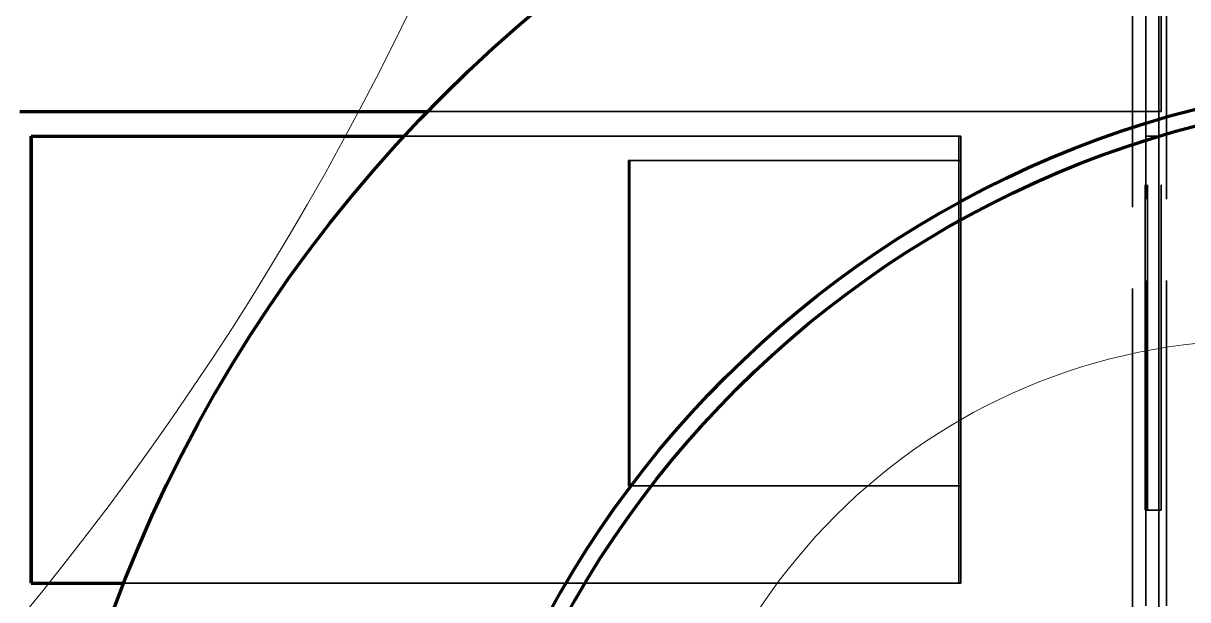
# Model space of a CAD drawing. Header units: millimetres. Extents: x 0 to 2382, y 0 to 420.
# Drawn here: x 289.57 to 303.88, y 235.88 to 242.97 of the extents above; entities that cross this region are included whole.
import ezdxf

# ---------------------------------------------------------------- set-up
doc = ezdxf.new("R2010")
doc.units = ezdxf.units.MM
doc.linetypes.add('IRAM-E-TRAZOS', pattern=[5, 4, -1])
for name, color, linetype, lineweight in [('01-VISIBLE', 7, 'CONTINUOUS', 70), ('02-OCULTA', 4, 'IRAM-E-TRAZOS', 35), ('08-FINA', 5, 'CONTINUOUS', 18)]:
    doc.layers.add(name, color=color, linetype=linetype, lineweight=lineweight)

msp = doc.modelspace()

# ---------------------------------------------------------------- linework, layer by layer
at = {"layer": '01-VISIBLE'}
for p, q in [((289.669, 241.584), (289.673, 241.584)), ((289.669, 236.084), (289.669, 241.584)), ((289.673, 236.084), (289.673, 241.584)), ((289.669, 236.084), (289.673, 236.084))]:
    msp.add_line(p, q, dxfattribs=at)
for points in [[(289.53, 241.884), (289.58, 241.884), (289.63, 241.884), (289.68, 241.884), (289.73, 241.884), (289.78, 241.884), (289.83, 241.884), (289.88, 241.884), (289.93, 241.884), (289.981, 241.884), (290.031, 241.884), (290.081, 241.884), (290.131, 241.884), (290.181, 241.884), (290.231, 241.884), (290.281, 241.884), (290.331, 241.884), (290.381, 241.884), (290.431, 241.884), (290.481, 241.884), (290.531, 241.884), (290.582, 241.884), (290.632, 241.884), (290.682, 241.884), (290.732, 241.884), (290.782, 241.884), (290.832, 241.884), (290.882, 241.884), (290.932, 241.884), (290.982, 241.884), (291.032, 241.884), (291.082, 241.884), (291.132, 241.884), (291.183, 241.884), (291.233, 241.884), (291.283, 241.884), (291.333, 241.884), (291.383, 241.884), (291.433, 241.884), (291.483, 241.884), (291.533, 241.884), (291.583, 241.884), (291.633, 241.884), (291.683, 241.884), (291.734, 241.884), (291.784, 241.884), (291.834, 241.884), (291.884, 241.884), (291.934, 241.884), (291.984, 241.884), (292.034, 241.884), (292.084, 241.884), (292.134, 241.884), (292.184, 241.884), (292.234, 241.884), (292.284, 241.884), (292.335, 241.884), (292.385, 241.884), (292.435, 241.884), (292.485, 241.884), (292.535, 241.884), (292.585, 241.884), (292.635, 241.884), (292.685, 241.884), (292.735, 241.884), (292.785, 241.884), (292.835, 241.884), (292.885, 241.884), (292.936, 241.884), (292.986, 241.884), (293.036, 241.884), (293.086, 241.884), (293.136, 241.884), (293.186, 241.884), (293.236, 241.884), (293.286, 241.884), (293.336, 241.884), (293.386, 241.884), (293.436, 241.884), (293.486, 241.884), (293.537, 241.884), (293.587, 241.884), (293.637, 241.884), (293.687, 241.884), (293.737, 241.884), (293.787, 241.884), (293.837, 241.884), (293.887, 241.884), (293.937, 241.884), (293.987, 241.884), (294.037, 241.884), (294.087, 241.884), (294.138, 241.884), (294.188, 241.884), (294.238, 241.884), (294.288, 241.884), (294.338, 241.884), (294.388, 241.884), (294.438, 241.884), (294.488, 241.884), (294.538, 241.884)], [(289.673, 241.584), (289.723, 241.584), (289.774, 241.584), (289.824, 241.584), (289.874, 241.584), (289.925, 241.584), (289.975, 241.584), (290.026, 241.584), (290.076, 241.584), (290.126, 241.584), (290.177, 241.584), (290.227, 241.584), (290.277, 241.584), (290.328, 241.584), (290.378, 241.584), (290.428, 241.584), (290.479, 241.584), (290.529, 241.584), (290.579, 241.584), (290.63, 241.584), (290.68, 241.584), (290.73, 241.584), (290.781, 241.584), (290.831, 241.584), (290.881, 241.584), (290.932, 241.584), (290.982, 241.584), (291.032, 241.584), (291.083, 241.584), (291.133, 241.584), (291.183, 241.584), (291.234, 241.584), (291.284, 241.584), (291.334, 241.584), (291.385, 241.584), (291.435, 241.584), (291.486, 241.584), (291.536, 241.584), (291.586, 241.584), (291.637, 241.584), (291.687, 241.584), (291.737, 241.584), (291.788, 241.584), (291.838, 241.584), (291.888, 241.584), (291.939, 241.584), (291.989, 241.584), (292.039, 241.584), (292.09, 241.584), (292.14, 241.584), (292.19, 241.584), (292.241, 241.584), (292.291, 241.584), (292.341, 241.584), (292.392, 241.584), (292.442, 241.584), (292.492, 241.584), (292.543, 241.584), (292.593, 241.584), (292.643, 241.584), (292.694, 241.584), (292.744, 241.584), (292.794, 241.584), (292.845, 241.584), (292.895, 241.584), (292.945, 241.584), (292.996, 241.584), (293.046, 241.584), (293.097, 241.584), (293.147, 241.584), (293.197, 241.584), (293.248, 241.584), (293.298, 241.584), (293.348, 241.584), (293.399, 241.584), (293.449, 241.584), (293.499, 241.584), (293.55, 241.584), (293.6, 241.584), (293.65, 241.584), (293.701, 241.584), (293.751, 241.584), (293.801, 241.584), (293.852, 241.584), (293.902, 241.584), (293.952, 241.584), (294.003, 241.584), (294.053, 241.584), (294.103, 241.584), (294.154, 241.584), (294.204, 241.584), (294.254, 241.584)], [(289.673, 236.084), (289.725, 236.084), (289.777, 236.084), (289.828, 236.084), (289.88, 236.084), (289.932, 236.084), (289.984, 236.084), (290.035, 236.084), (290.087, 236.084), (290.139, 236.084), (290.191, 236.084), (290.242, 236.084), (290.294, 236.084), (290.346, 236.084), (290.398, 236.084), (290.449, 236.084), (290.501, 236.084), (290.553, 236.084), (290.605, 236.084), (290.656, 236.084), (290.708, 236.084), (290.76, 236.084), (290.811, 236.084)]]:
    msp.add_lwpolyline(points, dxfattribs=at)
for radius in [17.5, 12.6, 12.4]:
    msp.add_circle((307.109, 229.709), radius, dxfattribs=at)
at = {"layer": '02-OCULTA'}
for p, q in [((303.202, 225.709), (303.202, 289.709)), ((303.362, 225.809), (303.362, 289.609)), ((303.362, 225.809), (303.362, 289.609)), ((303.522, 225.709), (303.522, 289.609)), ((303.618, 225.809), (303.618, 289.609)), ((303.522, 241.884), (303.522, 263.535)), ((303.552, 241.884), (303.552, 263.535)), ((303.618, 225.809), (303.618, 246.858)), ((301.068, 241.584), (301.093, 241.584)), ((301.068, 236.084), (301.068, 241.584)), ((301.093, 236.084), (301.093, 241.584)), ((303.357, 241.584), (303.386, 241.584)), ((303.357, 241.584), (303.386, 241.584)), ((303.357, 236.984), (303.357, 241.584)), ((303.357, 236.984), (303.357, 241.584)), ((303.386, 236.984), (303.386, 241.584)), ((303.386, 236.984), (303.386, 241.584)), ((303.522, 236.984), (303.522, 241.584)), ((303.552, 236.984), (303.552, 241.584)), ((297.008, 241.284), (297.025, 241.284)), ((297.008, 237.284), (297.008, 241.284)), ((297.025, 237.284), (297.025, 241.284)), ((301.068, 241.284), (301.093, 241.284)), ((301.068, 237.284), (301.068, 241.284)), ((301.093, 237.284), (301.093, 241.284)), ((297.008, 237.284), (297.025, 237.284)), ((301.068, 237.284), (301.093, 237.284)), ((303.357, 236.984), (303.386, 236.984)), ((303.357, 236.984), (303.386, 236.984)), ((301.068, 236.084), (301.093, 236.084))]:
    msp.add_line(p, q, dxfattribs=at)
for points in [[(289.541, 241.884), (289.594, 241.884), (289.646, 241.884), (289.698, 241.884), (289.751, 241.884), (289.803, 241.884), (289.856, 241.884), (289.908, 241.884), (289.96, 241.884), (290.013, 241.884), (290.065, 241.884), (290.117, 241.884), (290.17, 241.884), (290.222, 241.884), (290.274, 241.884), (290.327, 241.884), (290.379, 241.884), (290.431, 241.884), (290.484, 241.884), (290.536, 241.884), (290.589, 241.884), (290.641, 241.884), (290.693, 241.884), (290.746, 241.884), (290.798, 241.884), (290.85, 241.884), (290.903, 241.884), (290.955, 241.884), (291.007, 241.884), (291.06, 241.884), (291.112, 241.884), (291.165, 241.884), (291.217, 241.884), (291.269, 241.884), (291.322, 241.884), (291.374, 241.884), (291.426, 241.884), (291.479, 241.884), (291.531, 241.884), (291.583, 241.884), (291.636, 241.884), (291.688, 241.884), (291.74, 241.884), (291.793, 241.884), (291.845, 241.884), (291.898, 241.884), (291.95, 241.884), (292.002, 241.884), (292.055, 241.884), (292.107, 241.884), (292.159, 241.884), (292.212, 241.884), (292.264, 241.884), (292.316, 241.884), (292.369, 241.884), (292.421, 241.884), (292.474, 241.884), (292.526, 241.884), (292.578, 241.884), (292.631, 241.884), (292.683, 241.884), (292.735, 241.884), (292.788, 241.884), (292.84, 241.884), (292.892, 241.884), (292.945, 241.884), (292.997, 241.884), (293.05, 241.884), (293.102, 241.884), (293.154, 241.884), (293.207, 241.884), (293.259, 241.884), (293.311, 241.884), (293.364, 241.884), (293.416, 241.884), (293.468, 241.884), (293.521, 241.884), (293.573, 241.884), (293.625, 241.884), (293.678, 241.884), (293.73, 241.884), (293.783, 241.884), (293.835, 241.884), (293.887, 241.884), (293.94, 241.884), (293.992, 241.884), (294.044, 241.884), (294.097, 241.884), (294.149, 241.884), (294.201, 241.884), (294.254, 241.884), (294.306, 241.884), (294.359, 241.884), (294.411, 241.884), (294.463, 241.884), (294.516, 241.884), (294.568, 241.884), (294.62, 241.884), (294.673, 241.884), (294.725, 241.884), (294.777, 241.884), (294.83, 241.884), (294.882, 241.884), (294.934, 241.884), (294.987, 241.884), (295.039, 241.884), (295.092, 241.884), (295.144, 241.884), (295.196, 241.884), (295.249, 241.884), (295.301, 241.884), (295.353, 241.884), (295.406, 241.884), (295.458, 241.884), (295.51, 241.884), (295.563, 241.884), (295.615, 241.884), (295.668, 241.884), (295.72, 241.884), (295.772, 241.884), (295.825, 241.884), (295.877, 241.884), (295.929, 241.884), (295.982, 241.884), (296.034, 241.884), (296.086, 241.884), (296.139, 241.884), (296.191, 241.884), (296.244, 241.884), (296.296, 241.884), (296.348, 241.884), (296.401, 241.884), (296.453, 241.884), (296.505, 241.884), (296.558, 241.884), (296.61, 241.884), (296.662, 241.884), (296.715, 241.884), (296.767, 241.884), (296.819, 241.884), (296.872, 241.884), (296.924, 241.884), (296.977, 241.884), (297.029, 241.884), (297.081, 241.884), (297.134, 241.884), (297.186, 241.884), (297.238, 241.884), (297.291, 241.884), (297.343, 241.884), (297.395, 241.884), (297.448, 241.884), (297.5, 241.884), (297.553, 241.884), (297.605, 241.884), (297.657, 241.884), (297.71, 241.884), (297.762, 241.884), (297.814, 241.884), (297.867, 241.884), (297.919, 241.884), (297.971, 241.884), (298.024, 241.884), (298.076, 241.884), (298.128, 241.884), (298.181, 241.884), (298.233, 241.884), (298.286, 241.884), (298.338, 241.884), (298.39, 241.884), (298.443, 241.884), (298.495, 241.884), (298.547, 241.884), (298.6, 241.884), (298.652, 241.884), (298.704, 241.884), (298.757, 241.884), (298.809, 241.884), (298.862, 241.884), (298.914, 241.884), (298.966, 241.884), (299.019, 241.884), (299.071, 241.884), (299.123, 241.884), (299.176, 241.884), (299.228, 241.884), (299.28, 241.884), (299.333, 241.884), (299.385, 241.884), (299.438, 241.884), (299.49, 241.884), (299.542, 241.884), (299.595, 241.884), (299.647, 241.884), (299.699, 241.884), (299.752, 241.884), (299.804, 241.884), (299.856, 241.884), (299.909, 241.884), (299.961, 241.884), (300.013, 241.884), (300.066, 241.884), (300.118, 241.884), (300.171, 241.884), (300.223, 241.884), (300.275, 241.884), (300.328, 241.884), (300.38, 241.884), (300.432, 241.884), (300.485, 241.884), (300.537, 241.884), (300.589, 241.884), (300.642, 241.884), (300.694, 241.884), (300.747, 241.884), (300.799, 241.884), (300.851, 241.884), (300.904, 241.884), (300.956, 241.884), (301.008, 241.884), (301.061, 241.884), (301.113, 241.884), (301.165, 241.884), (301.218, 241.884), (301.27, 241.884), (301.323, 241.884), (301.375, 241.884), (301.427, 241.884), (301.48, 241.884), (301.532, 241.884), (301.584, 241.884), (301.637, 241.884), (301.689, 241.884), (301.741, 241.884), (301.794, 241.884), (301.846, 241.884), (301.898, 241.884), (301.951, 241.884), (302.003, 241.884), (302.056, 241.884), (302.108, 241.884), (302.16, 241.884), (302.213, 241.884), (302.265, 241.884), (302.317, 241.884), (302.37, 241.884), (302.422, 241.884), (302.474, 241.884), (302.527, 241.884), (302.579, 241.884), (302.632, 241.884), (302.684, 241.884), (302.736, 241.884), (302.789, 241.884), (302.841, 241.884), (302.893, 241.884), (302.946, 241.884), (302.998, 241.884), (303.05, 241.884), (303.103, 241.884), (303.155, 241.884), (303.207, 241.884), (303.26, 241.884), (303.312, 241.884), (303.365, 241.884), (303.417, 241.884), (303.469, 241.884), (303.522, 241.884)], [(303.522, 241.884), (303.469, 241.884), (303.417, 241.884), (303.365, 241.884), (303.312, 241.884), (303.26, 241.884), (303.207, 241.884), (303.155, 241.884), (303.103, 241.884), (303.05, 241.884), (302.998, 241.884), (302.946, 241.884), (302.893, 241.884), (302.841, 241.884), (302.789, 241.884), (302.736, 241.884), (302.684, 241.884), (302.632, 241.884), (302.579, 241.884), (302.527, 241.884), (302.474, 241.884), (302.422, 241.884), (302.37, 241.884), (302.317, 241.884), (302.265, 241.884), (302.213, 241.884), (302.16, 241.884), (302.108, 241.884), (302.056, 241.884), (302.003, 241.884), (301.951, 241.884), (301.898, 241.884), (301.846, 241.884), (301.794, 241.884), (301.741, 241.884), (301.689, 241.884), (301.637, 241.884), (301.584, 241.884), (301.532, 241.884), (301.48, 241.884), (301.427, 241.884), (301.375, 241.884), (301.323, 241.884), (301.27, 241.884), (301.218, 241.884), (301.165, 241.884), (301.113, 241.884), (301.061, 241.884), (301.008, 241.884), (300.956, 241.884), (300.904, 241.884), (300.851, 241.884), (300.799, 241.884), (300.747, 241.884), (300.694, 241.884), (300.642, 241.884), (300.589, 241.884), (300.537, 241.884), (300.485, 241.884), (300.432, 241.884), (300.38, 241.884), (300.328, 241.884), (300.275, 241.884), (300.223, 241.884), (300.171, 241.884), (300.118, 241.884), (300.066, 241.884), (300.013, 241.884), (299.961, 241.884), (299.909, 241.884), (299.856, 241.884), (299.804, 241.884), (299.752, 241.884), (299.699, 241.884), (299.647, 241.884), (299.595, 241.884), (299.542, 241.884), (299.49, 241.884), (299.438, 241.884), (299.385, 241.884), (299.333, 241.884), (299.28, 241.884), (299.228, 241.884), (299.176, 241.884), (299.123, 241.884), (299.071, 241.884), (299.019, 241.884), (298.966, 241.884), (298.914, 241.884), (298.862, 241.884), (298.809, 241.884), (298.757, 241.884), (298.704, 241.884), (298.652, 241.884), (298.6, 241.884), (298.547, 241.884), (298.495, 241.884), (298.443, 241.884), (298.39, 241.884), (298.338, 241.884), (298.286, 241.884), (298.233, 241.884), (298.181, 241.884), (298.128, 241.884), (298.076, 241.884), (298.024, 241.884), (297.971, 241.884), (297.919, 241.884), (297.867, 241.884), (297.814, 241.884), (297.762, 241.884), (297.71, 241.884), (297.657, 241.884), (297.605, 241.884), (297.553, 241.884), (297.5, 241.884), (297.448, 241.884), (297.395, 241.884), (297.343, 241.884), (297.291, 241.884), (297.238, 241.884), (297.186, 241.884), (297.134, 241.884), (297.081, 241.884), (297.029, 241.884), (296.977, 241.884), (296.924, 241.884), (296.872, 241.884), (296.819, 241.884), (296.767, 241.884), (296.715, 241.884), (296.662, 241.884), (296.61, 241.884), (296.558, 241.884), (296.505, 241.884), (296.453, 241.884), (296.401, 241.884), (296.348, 241.884), (296.296, 241.884), (296.244, 241.884), (296.191, 241.884), (296.139, 241.884), (296.086, 241.884), (296.034, 241.884), (295.982, 241.884), (295.929, 241.884), (295.877, 241.884), (295.825, 241.884), (295.772, 241.884), (295.72, 241.884), (295.668, 241.884), (295.615, 241.884), (295.563, 241.884), (295.51, 241.884), (295.458, 241.884), (295.406, 241.884), (295.353, 241.884), (295.301, 241.884), (295.249, 241.884), (295.196, 241.884), (295.144, 241.884), (295.092, 241.884), (295.039, 241.884), (294.987, 241.884), (294.934, 241.884), (294.882, 241.884), (294.83, 241.884), (294.777, 241.884), (294.725, 241.884), (294.673, 241.884), (294.62, 241.884), (294.568, 241.884), (294.516, 241.884), (294.463, 241.884), (294.411, 241.884), (294.359, 241.884), (294.306, 241.884), (294.254, 241.884), (294.201, 241.884), (294.149, 241.884), (294.097, 241.884), (294.044, 241.884), (293.992, 241.884), (293.94, 241.884), (293.887, 241.884), (293.835, 241.884), (293.783, 241.884), (293.73, 241.884), (293.678, 241.884), (293.625, 241.884), (293.573, 241.884), (293.521, 241.884), (293.468, 241.884), (293.416, 241.884), (293.364, 241.884), (293.311, 241.884), (293.259, 241.884), (293.207, 241.884), (293.154, 241.884), (293.102, 241.884), (293.05, 241.884), (292.997, 241.884), (292.945, 241.884), (292.892, 241.884), (292.84, 241.884), (292.788, 241.884), (292.735, 241.884), (292.683, 241.884), (292.631, 241.884), (292.578, 241.884), (292.526, 241.884), (292.474, 241.884), (292.421, 241.884), (292.369, 241.884), (292.316, 241.884), (292.264, 241.884), (292.212, 241.884), (292.159, 241.884), (292.107, 241.884), (292.055, 241.884), (292.002, 241.884), (291.95, 241.884), (291.898, 241.884), (291.845, 241.884), (291.793, 241.884), (291.74, 241.884), (291.688, 241.884), (291.636, 241.884), (291.583, 241.884), (291.531, 241.884), (291.479, 241.884), (291.426, 241.884), (291.374, 241.884), (291.322, 241.884), (291.269, 241.884), (291.217, 241.884), (291.165, 241.884), (291.112, 241.884), (291.06, 241.884), (291.007, 241.884), (290.955, 241.884), (290.903, 241.884), (290.85, 241.884), (290.798, 241.884), (290.746, 241.884), (290.693, 241.884), (290.641, 241.884), (290.589, 241.884), (290.536, 241.884), (290.484, 241.884), (290.431, 241.884), (290.379, 241.884), (290.327, 241.884), (290.274, 241.884), (290.222, 241.884), (290.17, 241.884), (290.117, 241.884), (290.065, 241.884), (290.013, 241.884), (289.96, 241.884), (289.908, 241.884), (289.856, 241.884), (289.803, 241.884), (289.751, 241.884), (289.698, 241.884), (289.646, 241.884), (289.594, 241.884), (289.541, 241.884)], [(303.552, 241.884), (303.499, 241.884), (303.447, 241.884), (303.394, 241.884), (303.342, 241.884), (303.289, 241.884), (303.237, 241.884), (303.184, 241.884), (303.132, 241.884), (303.08, 241.884), (303.027, 241.884), (302.975, 241.884), (302.922, 241.884), (302.87, 241.884), (302.817, 241.884), (302.765, 241.884), (302.712, 241.884), (302.66, 241.884), (302.607, 241.884), (302.555, 241.884), (302.502, 241.884), (302.45, 241.884), (302.398, 241.884), (302.345, 241.884), (302.293, 241.884), (302.24, 241.884), (302.188, 241.884), (302.135, 241.884), (302.083, 241.884), (302.03, 241.884), (301.978, 241.884), (301.925, 241.884), (301.873, 241.884), (301.821, 241.884), (301.768, 241.884), (301.716, 241.884), (301.663, 241.884), (301.611, 241.884), (301.558, 241.884), (301.506, 241.884), (301.453, 241.884), (301.401, 241.884), (301.348, 241.884), (301.296, 241.884), (301.243, 241.884), (301.191, 241.884), (301.139, 241.884), (301.086, 241.884), (301.034, 241.884), (300.981, 241.884), (300.929, 241.884), (300.876, 241.884), (300.824, 241.884), (300.771, 241.884), (300.719, 241.884), (300.666, 241.884), (300.614, 241.884), (300.561, 241.884), (300.509, 241.884), (300.457, 241.884), (300.404, 241.884), (300.352, 241.884), (300.299, 241.884), (300.247, 241.884), (300.194, 241.884), (300.142, 241.884), (300.089, 241.884), (300.037, 241.884), (299.984, 241.884), (299.932, 241.884), (299.88, 241.884), (299.827, 241.884), (299.775, 241.884), (299.722, 241.884), (299.67, 241.884), (299.617, 241.884), (299.565, 241.884), (299.512, 241.884), (299.46, 241.884), (299.407, 241.884), (299.355, 241.884), (299.302, 241.884), (299.25, 241.884), (299.198, 241.884), (299.145, 241.884), (299.093, 241.884), (299.04, 241.884), (298.988, 241.884), (298.935, 241.884), (298.883, 241.884), (298.83, 241.884), (298.778, 241.884), (298.725, 241.884), (298.673, 241.884), (298.621, 241.884), (298.568, 241.884), (298.516, 241.884), (298.463, 241.884), (298.411, 241.884), (298.358, 241.884), (298.306, 241.884), (298.253, 241.884), (298.201, 241.884), (298.148, 241.884), (298.096, 241.884), (298.043, 241.884), (297.991, 241.884), (297.939, 241.884), (297.886, 241.884), (297.834, 241.884), (297.781, 241.884), (297.729, 241.884), (297.676, 241.884), (297.624, 241.884), (297.571, 241.884), (297.519, 241.884), (297.466, 241.884), (297.414, 241.884), (297.362, 241.884), (297.309, 241.884), (297.257, 241.884), (297.204, 241.884), (297.152, 241.884), (297.099, 241.884), (297.047, 241.884), (296.994, 241.884), (296.942, 241.884), (296.889, 241.884), (296.837, 241.884), (296.784, 241.884), (296.732, 241.884), (296.68, 241.884), (296.627, 241.884), (296.575, 241.884), (296.522, 241.884), (296.47, 241.884), (296.417, 241.884), (296.365, 241.884), (296.312, 241.884), (296.26, 241.884), (296.207, 241.884), (296.155, 241.884), (296.102, 241.884), (296.05, 241.884), (295.998, 241.884), (295.945, 241.884), (295.893, 241.884), (295.84, 241.884), (295.788, 241.884), (295.735, 241.884), (295.683, 241.884), (295.63, 241.884), (295.578, 241.884), (295.525, 241.884), (295.473, 241.884), (295.421, 241.884), (295.368, 241.884), (295.316, 241.884), (295.263, 241.884), (295.211, 241.884), (295.158, 241.884), (295.106, 241.884), (295.053, 241.884), (295.001, 241.884), (294.948, 241.884), (294.896, 241.884), (294.843, 241.884), (294.791, 241.884), (294.739, 241.884), (294.686, 241.884), (294.634, 241.884), (294.581, 241.884), (294.529, 241.884), (294.476, 241.884), (294.424, 241.884), (294.371, 241.884), (294.319, 241.884), (294.266, 241.884), (294.214, 241.884), (294.162, 241.884), (294.109, 241.884), (294.057, 241.884), (294.004, 241.884), (293.952, 241.884), (293.899, 241.884), (293.847, 241.884), (293.794, 241.884), (293.742, 241.884), (293.689, 241.884), (293.637, 241.884), (293.584, 241.884), (293.532, 241.884), (293.48, 241.884), (293.427, 241.884), (293.375, 241.884), (293.322, 241.884), (293.27, 241.884), (293.217, 241.884), (293.165, 241.884), (293.112, 241.884), (293.06, 241.884), (293.007, 241.884), (292.955, 241.884), (292.903, 241.884), (292.85, 241.884), (292.798, 241.884), (292.745, 241.884), (292.693, 241.884), (292.64, 241.884), (292.588, 241.884), (292.535, 241.884), (292.483, 241.884), (292.43, 241.884), (292.378, 241.884), (292.325, 241.884), (292.273, 241.884), (292.221, 241.884), (292.168, 241.884), (292.116, 241.884), (292.063, 241.884), (292.011, 241.884), (291.958, 241.884), (291.906, 241.884), (291.853, 241.884), (291.801, 241.884), (291.748, 241.884), (291.696, 241.884), (291.643, 241.884), (291.591, 241.884), (291.539, 241.884), (291.486, 241.884), (291.434, 241.884), (291.381, 241.884), (291.329, 241.884), (291.276, 241.884), (291.224, 241.884), (291.171, 241.884), (291.119, 241.884), (291.066, 241.884), (291.014, 241.884), (290.962, 241.884), (290.909, 241.884), (290.857, 241.884), (290.804, 241.884), (290.752, 241.884), (290.699, 241.884), (290.647, 241.884), (290.594, 241.884), (290.542, 241.884), (290.489, 241.884), (290.437, 241.884), (290.384, 241.884), (290.332, 241.884), (290.28, 241.884), (290.227, 241.884), (290.175, 241.884), (290.122, 241.884), (290.07, 241.884), (290.017, 241.884), (289.965, 241.884), (289.912, 241.884), (289.86, 241.884), (289.807, 241.884), (289.755, 241.884), (289.703, 241.884), (289.65, 241.884), (289.598, 241.884), (289.545, 241.884)], [(294.538, 241.884), (294.588, 241.884), (294.638, 241.884), (294.688, 241.884), (294.739, 241.884), (294.789, 241.884), (294.839, 241.884), (294.889, 241.884), (294.939, 241.884), (294.989, 241.884), (295.039, 241.884), (295.089, 241.884), (295.139, 241.884), (295.189, 241.884), (295.239, 241.884), (295.289, 241.884), (295.339, 241.884), (295.389, 241.884), (295.44, 241.884), (295.49, 241.884), (295.54, 241.884), (295.59, 241.884), (295.64, 241.884), (295.69, 241.884), (295.74, 241.884), (295.79, 241.884), (295.84, 241.884), (295.89, 241.884), (295.94, 241.884), (295.99, 241.884), (296.04, 241.884), (296.091, 241.884), (296.141, 241.884), (296.191, 241.884), (296.241, 241.884), (296.291, 241.884), (296.341, 241.884), (296.391, 241.884), (296.441, 241.884), (296.491, 241.884), (296.541, 241.884), (296.591, 241.884), (296.641, 241.884), (296.691, 241.884), (296.741, 241.884), (296.792, 241.884), (296.842, 241.884), (296.892, 241.884), (296.942, 241.884), (296.992, 241.884), (297.042, 241.884), (297.092, 241.884), (297.142, 241.884), (297.192, 241.884), (297.242, 241.884), (297.292, 241.884), (297.342, 241.884), (297.392, 241.884), (297.443, 241.884), (297.493, 241.884), (297.543, 241.884), (297.593, 241.884), (297.643, 241.884), (297.693, 241.884), (297.743, 241.884), (297.793, 241.884), (297.843, 241.884), (297.893, 241.884), (297.943, 241.884), (297.993, 241.884), (298.043, 241.884), (298.094, 241.884), (298.144, 241.884), (298.194, 241.884), (298.244, 241.884), (298.294, 241.884), (298.344, 241.884), (298.394, 241.884), (298.444, 241.884), (298.494, 241.884), (298.544, 241.884), (298.594, 241.884), (298.644, 241.884), (298.694, 241.884), (298.744, 241.884), (298.795, 241.884), (298.845, 241.884), (298.895, 241.884), (298.945, 241.884), (298.995, 241.884), (299.045, 241.884), (299.095, 241.884), (299.145, 241.884), (299.195, 241.884), (299.245, 241.884), (299.295, 241.884), (299.345, 241.884), (299.395, 241.884), (299.446, 241.884), (299.496, 241.884), (299.546, 241.884), (299.596, 241.884), (299.646, 241.884), (299.696, 241.884), (299.746, 241.884), (299.796, 241.884), (299.846, 241.884), (299.896, 241.884), (299.946, 241.884), (299.996, 241.884), (300.046, 241.884), (300.096, 241.884), (300.147, 241.884), (300.197, 241.884), (300.247, 241.884), (300.297, 241.884), (300.347, 241.884), (300.397, 241.884), (300.447, 241.884), (300.497, 241.884), (300.547, 241.884), (300.597, 241.884), (300.647, 241.884), (300.697, 241.884), (300.747, 241.884), (300.798, 241.884), (300.848, 241.884), (300.898, 241.884), (300.948, 241.884), (300.998, 241.884), (301.048, 241.884), (301.098, 241.884), (301.148, 241.884), (301.198, 241.884), (301.248, 241.884), (301.298, 241.884), (301.348, 241.884), (301.398, 241.884), (301.449, 241.884), (301.499, 241.884), (301.549, 241.884), (301.599, 241.884), (301.649, 241.884), (301.699, 241.884), (301.749, 241.884), (301.799, 241.884), (301.849, 241.884), (301.899, 241.884), (301.949, 241.884), (301.999, 241.884), (302.049, 241.884), (302.099, 241.884), (302.15, 241.884), (302.2, 241.884), (302.25, 241.884), (302.3, 241.884), (302.35, 241.884), (302.4, 241.884), (302.45, 241.884), (302.5, 241.884), (302.55, 241.884), (302.6, 241.884), (302.65, 241.884), (302.7, 241.884), (302.75, 241.884), (302.801, 241.884), (302.851, 241.884), (302.901, 241.884), (302.951, 241.884), (303.001, 241.884), (303.051, 241.884), (303.101, 241.884), (303.151, 241.884), (303.201, 241.884), (303.251, 241.884), (303.301, 241.884), (303.351, 241.884), (303.401, 241.884), (303.451, 241.884), (303.502, 241.884), (303.552, 241.884)], [(289.669, 241.584), (289.719, 241.584), (289.77, 241.584), (289.82, 241.584), (289.87, 241.584), (289.92, 241.584), (289.97, 241.584), (290.021, 241.584), (290.071, 241.584), (290.121, 241.584), (290.171, 241.584), (290.221, 241.584), (290.272, 241.584), (290.322, 241.584), (290.372, 241.584), (290.422, 241.584), (290.473, 241.584), (290.523, 241.584), (290.573, 241.584), (290.623, 241.584), (290.673, 241.584), (290.724, 241.584), (290.774, 241.584), (290.824, 241.584), (290.874, 241.584), (290.924, 241.584), (290.975, 241.584), (291.025, 241.584), (291.075, 241.584), (291.125, 241.584), (291.176, 241.584), (291.226, 241.584), (291.276, 241.584), (291.326, 241.584), (291.376, 241.584), (291.427, 241.584), (291.477, 241.584), (291.527, 241.584), (291.577, 241.584), (291.627, 241.584), (291.678, 241.584), (291.728, 241.584), (291.778, 241.584), (291.828, 241.584), (291.879, 241.584), (291.929, 241.584), (291.979, 241.584), (292.029, 241.584), (292.079, 241.584), (292.13, 241.584), (292.18, 241.584), (292.23, 241.584), (292.28, 241.584), (292.33, 241.584), (292.381, 241.584), (292.431, 241.584), (292.481, 241.584), (292.531, 241.584), (292.582, 241.584), (292.632, 241.584), (292.682, 241.584), (292.732, 241.584), (292.782, 241.584), (292.833, 241.584), (292.883, 241.584), (292.933, 241.584), (292.983, 241.584), (293.033, 241.584), (293.084, 241.584), (293.134, 241.584), (293.184, 241.584), (293.234, 241.584), (293.285, 241.584), (293.335, 241.584), (293.385, 241.584), (293.435, 241.584), (293.485, 241.584), (293.536, 241.584), (293.586, 241.584), (293.636, 241.584), (293.686, 241.584), (293.736, 241.584), (293.787, 241.584), (293.837, 241.584), (293.887, 241.584), (293.937, 241.584), (293.988, 241.584), (294.038, 241.584), (294.088, 241.584), (294.138, 241.584), (294.188, 241.584), (294.239, 241.584), (294.289, 241.584), (294.339, 241.584), (294.389, 241.584), (294.439, 241.584), (294.49, 241.584), (294.54, 241.584), (294.59, 241.584), (294.64, 241.584), (294.691, 241.584), (294.741, 241.584), (294.791, 241.584), (294.841, 241.584), (294.891, 241.584), (294.942, 241.584), (294.992, 241.584), (295.042, 241.584), (295.092, 241.584), (295.142, 241.584), (295.193, 241.584), (295.243, 241.584), (295.293, 241.584), (295.343, 241.584), (295.394, 241.584), (295.444, 241.584), (295.494, 241.584), (295.544, 241.584), (295.594, 241.584), (295.645, 241.584), (295.695, 241.584), (295.745, 241.584), (295.795, 241.584), (295.845, 241.584), (295.896, 241.584), (295.946, 241.584), (295.996, 241.584), (296.046, 241.584), (296.097, 241.584), (296.147, 241.584), (296.197, 241.584), (296.247, 241.584), (296.297, 241.584), (296.348, 241.584), (296.398, 241.584), (296.448, 241.584), (296.498, 241.584), (296.548, 241.584), (296.599, 241.584), (296.649, 241.584), (296.699, 241.584), (296.749, 241.584), (296.8, 241.584), (296.85, 241.584), (296.9, 241.584), (296.95, 241.584), (297, 241.584), (297.051, 241.584), (297.101, 241.584), (297.151, 241.584), (297.201, 241.584), (297.251, 241.584), (297.302, 241.584), (297.352, 241.584), (297.402, 241.584), (297.452, 241.584), (297.503, 241.584), (297.553, 241.584), (297.603, 241.584), (297.653, 241.584), (297.703, 241.584), (297.754, 241.584), (297.804, 241.584), (297.854, 241.584), (297.904, 241.584), (297.954, 241.584), (298.005, 241.584), (298.055, 241.584), (298.105, 241.584), (298.155, 241.584), (298.206, 241.584), (298.256, 241.584), (298.306, 241.584), (298.356, 241.584), (298.406, 241.584), (298.457, 241.584), (298.507, 241.584), (298.557, 241.584), (298.607, 241.584), (298.657, 241.584), (298.708, 241.584), (298.758, 241.584), (298.808, 241.584), (298.858, 241.584), (298.909, 241.584), (298.959, 241.584), (299.009, 241.584), (299.059, 241.584), (299.109, 241.584), (299.16, 241.584), (299.21, 241.584), (299.26, 241.584), (299.31, 241.584), (299.36, 241.584), (299.411, 241.584), (299.461, 241.584), (299.511, 241.584), (299.561, 241.584), (299.612, 241.584), (299.662, 241.584), (299.712, 241.584), (299.762, 241.584), (299.812, 241.584), (299.863, 241.584), (299.913, 241.584), (299.963, 241.584), (300.013, 241.584), (300.063, 241.584), (300.114, 241.584), (300.164, 241.584), (300.214, 241.584), (300.264, 241.584), (300.315, 241.584), (300.365, 241.584), (300.415, 241.584), (300.465, 241.584), (300.515, 241.584), (300.566, 241.584), (300.616, 241.584), (300.666, 241.584), (300.716, 241.584), (300.766, 241.584), (300.817, 241.584), (300.867, 241.584), (300.917, 241.584), (300.967, 241.584), (301.018, 241.584), (301.068, 241.584)], [(294.254, 241.584), (294.305, 241.584), (294.355, 241.584), (294.405, 241.584), (294.456, 241.584), (294.506, 241.584), (294.556, 241.584), (294.606, 241.584), (294.657, 241.584), (294.707, 241.584), (294.757, 241.584), (294.808, 241.584), (294.858, 241.584), (294.908, 241.584), (294.958, 241.584), (295.009, 241.584), (295.059, 241.584), (295.109, 241.584), (295.16, 241.584), (295.21, 241.584), (295.26, 241.584), (295.31, 241.584), (295.361, 241.584), (295.411, 241.584), (295.461, 241.584), (295.512, 241.584), (295.562, 241.584), (295.612, 241.584), (295.662, 241.584), (295.713, 241.584), (295.763, 241.584), (295.813, 241.584), (295.864, 241.584), (295.914, 241.584), (295.964, 241.584), (296.014, 241.584), (296.065, 241.584), (296.115, 241.584), (296.165, 241.584), (296.216, 241.584), (296.266, 241.584), (296.316, 241.584), (296.366, 241.584), (296.417, 241.584), (296.467, 241.584), (296.517, 241.584), (296.568, 241.584), (296.618, 241.584), (296.668, 241.584), (296.718, 241.584), (296.769, 241.584), (296.819, 241.584), (296.869, 241.584), (296.92, 241.584), (296.97, 241.584), (297.02, 241.584), (297.07, 241.584), (297.121, 241.584), (297.171, 241.584), (297.221, 241.584), (297.272, 241.584), (297.322, 241.584), (297.372, 241.584), (297.422, 241.584), (297.473, 241.584), (297.523, 241.584), (297.573, 241.584), (297.624, 241.584), (297.674, 241.584), (297.724, 241.584), (297.774, 241.584), (297.825, 241.584), (297.875, 241.584), (297.925, 241.584), (297.975, 241.584), (298.026, 241.584), (298.076, 241.584), (298.126, 241.584), (298.177, 241.584), (298.227, 241.584), (298.277, 241.584), (298.327, 241.584), (298.378, 241.584), (298.428, 241.584), (298.478, 241.584), (298.529, 241.584), (298.579, 241.584), (298.629, 241.584), (298.679, 241.584), (298.73, 241.584), (298.78, 241.584), (298.83, 241.584), (298.881, 241.584), (298.931, 241.584), (298.981, 241.584), (299.031, 241.584), (299.082, 241.584), (299.132, 241.584), (299.182, 241.584), (299.233, 241.584), (299.283, 241.584), (299.333, 241.584), (299.383, 241.584), (299.434, 241.584), (299.484, 241.584), (299.534, 241.584), (299.585, 241.584), (299.635, 241.584), (299.685, 241.584), (299.735, 241.584), (299.786, 241.584), (299.836, 241.584), (299.886, 241.584), (299.937, 241.584), (299.987, 241.584), (300.037, 241.584), (300.087, 241.584), (300.138, 241.584), (300.188, 241.584), (300.238, 241.584), (300.289, 241.584), (300.339, 241.584), (300.389, 241.584), (300.439, 241.584), (300.49, 241.584), (300.54, 241.584), (300.59, 241.584), (300.641, 241.584), (300.691, 241.584), (300.741, 241.584), (300.791, 241.584), (300.842, 241.584), (300.892, 241.584), (300.942, 241.584), (300.993, 241.584), (301.043, 241.584), (301.093, 241.584)], [(303.357, 241.584), (303.384, 241.584), (303.412, 241.584), (303.439, 241.584), (303.467, 241.584), (303.494, 241.584), (303.522, 241.584)], [(303.522, 241.584), (303.494, 241.584), (303.467, 241.584), (303.439, 241.584), (303.412, 241.584), (303.384, 241.584), (303.357, 241.584)], [(303.386, 241.584), (303.414, 241.584), (303.441, 241.584), (303.469, 241.584), (303.497, 241.584), (303.524, 241.584), (303.552, 241.584)], [(303.552, 241.584), (303.524, 241.584), (303.497, 241.584), (303.469, 241.584), (303.441, 241.584), (303.414, 241.584), (303.386, 241.584)], [(301.068, 241.284), (301.018, 241.284), (300.967, 241.284), (300.917, 241.284), (300.867, 241.284), (300.817, 241.284), (300.767, 241.284), (300.717, 241.284), (300.667, 241.284), (300.617, 241.284), (300.566, 241.284), (300.516, 241.284), (300.466, 241.284), (300.416, 241.284), (300.366, 241.284), (300.316, 241.284), (300.266, 241.284), (300.216, 241.284), (300.165, 241.284), (300.115, 241.284), (300.065, 241.284), (300.015, 241.284), (299.965, 241.284), (299.915, 241.284), (299.865, 241.284), (299.815, 241.284), (299.764, 241.284), (299.714, 241.284), (299.664, 241.284), (299.614, 241.284), (299.564, 241.284), (299.514, 241.284), (299.464, 241.284), (299.414, 241.284), (299.363, 241.284), (299.313, 241.284), (299.263, 241.284), (299.213, 241.284), (299.163, 241.284), (299.113, 241.284), (299.063, 241.284), (299.013, 241.284), (298.962, 241.284), (298.912, 241.284), (298.862, 241.284), (298.812, 241.284), (298.762, 241.284), (298.712, 241.284), (298.662, 241.284), (298.612, 241.284), (298.561, 241.284), (298.511, 241.284), (298.461, 241.284), (298.411, 241.284), (298.361, 241.284), (298.311, 241.284), (298.261, 241.284), (298.211, 241.284), (298.16, 241.284), (298.11, 241.284), (298.06, 241.284), (298.01, 241.284), (297.96, 241.284), (297.91, 241.284), (297.86, 241.284), (297.81, 241.284), (297.759, 241.284), (297.709, 241.284), (297.659, 241.284), (297.609, 241.284), (297.559, 241.284), (297.509, 241.284), (297.459, 241.284), (297.409, 241.284), (297.358, 241.284), (297.308, 241.284), (297.258, 241.284), (297.208, 241.284), (297.158, 241.284), (297.108, 241.284), (297.058, 241.284), (297.008, 241.284)], [(301.093, 241.284), (301.043, 241.284), (300.993, 241.284), (300.942, 241.284), (300.892, 241.284), (300.842, 241.284), (300.792, 241.284), (300.742, 241.284), (300.691, 241.284), (300.641, 241.284), (300.591, 241.284), (300.541, 241.284), (300.491, 241.284), (300.44, 241.284), (300.39, 241.284), (300.34, 241.284), (300.29, 241.284), (300.239, 241.284), (300.189, 241.284), (300.139, 241.284), (300.089, 241.284), (300.039, 241.284), (299.988, 241.284), (299.938, 241.284), (299.888, 241.284), (299.838, 241.284), (299.787, 241.284), (299.737, 241.284), (299.687, 241.284), (299.637, 241.284), (299.587, 241.284), (299.536, 241.284), (299.486, 241.284), (299.436, 241.284), (299.386, 241.284), (299.335, 241.284), (299.285, 241.284), (299.235, 241.284), (299.185, 241.284), (299.135, 241.284), (299.084, 241.284), (299.034, 241.284), (298.984, 241.284), (298.934, 241.284), (298.883, 241.284), (298.833, 241.284), (298.783, 241.284), (298.733, 241.284), (298.683, 241.284), (298.632, 241.284), (298.582, 241.284), (298.532, 241.284), (298.482, 241.284), (298.432, 241.284), (298.381, 241.284), (298.331, 241.284), (298.281, 241.284), (298.231, 241.284), (298.18, 241.284), (298.13, 241.284), (298.08, 241.284), (298.03, 241.284), (297.98, 241.284), (297.929, 241.284), (297.879, 241.284), (297.829, 241.284), (297.779, 241.284), (297.728, 241.284), (297.678, 241.284), (297.628, 241.284), (297.578, 241.284), (297.528, 241.284), (297.477, 241.284), (297.427, 241.284), (297.377, 241.284), (297.327, 241.284), (297.276, 241.284), (297.226, 241.284), (297.176, 241.284), (297.126, 241.284), (297.076, 241.284), (297.025, 241.284)], [(301.068, 237.284), (301.018, 237.284), (300.967, 237.284), (300.917, 237.284), (300.867, 237.284), (300.817, 237.284), (300.767, 237.284), (300.717, 237.284), (300.667, 237.284), (300.617, 237.284), (300.566, 237.284), (300.516, 237.284), (300.466, 237.284), (300.416, 237.284), (300.366, 237.284), (300.316, 237.284), (300.266, 237.284), (300.216, 237.284), (300.165, 237.284), (300.115, 237.284), (300.065, 237.284), (300.015, 237.284), (299.965, 237.284), (299.915, 237.284), (299.865, 237.284), (299.815, 237.284), (299.764, 237.284), (299.714, 237.284), (299.664, 237.284), (299.614, 237.284), (299.564, 237.284), (299.514, 237.284), (299.464, 237.284), (299.414, 237.284), (299.363, 237.284), (299.313, 237.284), (299.263, 237.284), (299.213, 237.284), (299.163, 237.284), (299.113, 237.284), (299.063, 237.284), (299.013, 237.284), (298.962, 237.284), (298.912, 237.284), (298.862, 237.284), (298.812, 237.284), (298.762, 237.284), (298.712, 237.284), (298.662, 237.284), (298.612, 237.284), (298.561, 237.284), (298.511, 237.284), (298.461, 237.284), (298.411, 237.284), (298.361, 237.284), (298.311, 237.284), (298.261, 237.284), (298.211, 237.284), (298.16, 237.284), (298.11, 237.284), (298.06, 237.284), (298.01, 237.284), (297.96, 237.284), (297.91, 237.284), (297.86, 237.284), (297.81, 237.284), (297.759, 237.284), (297.709, 237.284), (297.659, 237.284), (297.609, 237.284), (297.559, 237.284), (297.509, 237.284), (297.459, 237.284), (297.409, 237.284), (297.358, 237.284), (297.308, 237.284), (297.258, 237.284), (297.208, 237.284), (297.158, 237.284), (297.108, 237.284), (297.058, 237.284), (297.008, 237.284)], [(301.093, 237.284), (301.043, 237.284), (300.993, 237.284), (300.942, 237.284), (300.892, 237.284), (300.842, 237.284), (300.792, 237.284), (300.742, 237.284), (300.691, 237.284), (300.641, 237.284), (300.591, 237.284), (300.541, 237.284), (300.491, 237.284), (300.44, 237.284), (300.39, 237.284), (300.34, 237.284), (300.29, 237.284), (300.239, 237.284), (300.189, 237.284), (300.139, 237.284), (300.089, 237.284), (300.039, 237.284), (299.988, 237.284), (299.938, 237.284), (299.888, 237.284), (299.838, 237.284), (299.787, 237.284), (299.737, 237.284), (299.687, 237.284), (299.637, 237.284), (299.587, 237.284), (299.536, 237.284), (299.486, 237.284), (299.436, 237.284), (299.386, 237.284), (299.335, 237.284), (299.285, 237.284), (299.235, 237.284), (299.185, 237.284), (299.135, 237.284), (299.084, 237.284), (299.034, 237.284), (298.984, 237.284), (298.934, 237.284), (298.883, 237.284), (298.833, 237.284), (298.783, 237.284), (298.733, 237.284), (298.683, 237.284), (298.632, 237.284), (298.582, 237.284), (298.532, 237.284), (298.482, 237.284), (298.432, 237.284), (298.381, 237.284), (298.331, 237.284), (298.281, 237.284), (298.231, 237.284), (298.18, 237.284), (298.13, 237.284), (298.08, 237.284), (298.03, 237.284), (297.98, 237.284), (297.929, 237.284), (297.879, 237.284), (297.829, 237.284), (297.779, 237.284), (297.728, 237.284), (297.678, 237.284), (297.628, 237.284), (297.578, 237.284), (297.528, 237.284), (297.477, 237.284), (297.427, 237.284), (297.377, 237.284), (297.327, 237.284), (297.276, 237.284), (297.226, 237.284), (297.176, 237.284), (297.126, 237.284), (297.076, 237.284), (297.025, 237.284)], [(303.357, 236.984), (303.384, 236.984), (303.412, 236.984), (303.439, 236.984), (303.467, 236.984), (303.494, 236.984), (303.522, 236.984)], [(303.522, 236.984), (303.494, 236.984), (303.467, 236.984), (303.439, 236.984), (303.412, 236.984), (303.384, 236.984), (303.357, 236.984)], [(303.386, 236.984), (303.414, 236.984), (303.441, 236.984), (303.469, 236.984), (303.497, 236.984), (303.524, 236.984), (303.552, 236.984)], [(303.552, 236.984), (303.524, 236.984), (303.497, 236.984), (303.469, 236.984), (303.441, 236.984), (303.414, 236.984), (303.386, 236.984)], [(289.669, 236.084), (289.719, 236.084), (289.77, 236.084), (289.82, 236.084), (289.87, 236.084), (289.92, 236.084), (289.97, 236.084), (290.021, 236.084), (290.071, 236.084), (290.121, 236.084), (290.171, 236.084), (290.221, 236.084), (290.272, 236.084), (290.322, 236.084), (290.372, 236.084), (290.422, 236.084), (290.473, 236.084), (290.523, 236.084), (290.573, 236.084), (290.623, 236.084), (290.673, 236.084), (290.724, 236.084), (290.774, 236.084), (290.824, 236.084), (290.874, 236.084), (290.924, 236.084), (290.975, 236.084), (291.025, 236.084), (291.075, 236.084), (291.125, 236.084), (291.176, 236.084), (291.226, 236.084), (291.276, 236.084), (291.326, 236.084), (291.376, 236.084), (291.427, 236.084), (291.477, 236.084), (291.527, 236.084), (291.577, 236.084), (291.627, 236.084), (291.678, 236.084), (291.728, 236.084), (291.778, 236.084), (291.828, 236.084), (291.879, 236.084), (291.929, 236.084), (291.979, 236.084), (292.029, 236.084), (292.079, 236.084), (292.13, 236.084), (292.18, 236.084), (292.23, 236.084), (292.28, 236.084), (292.33, 236.084), (292.381, 236.084), (292.431, 236.084), (292.481, 236.084), (292.531, 236.084), (292.582, 236.084), (292.632, 236.084), (292.682, 236.084), (292.732, 236.084), (292.782, 236.084), (292.833, 236.084), (292.883, 236.084), (292.933, 236.084), (292.983, 236.084), (293.033, 236.084), (293.084, 236.084), (293.134, 236.084), (293.184, 236.084), (293.234, 236.084), (293.285, 236.084), (293.335, 236.084), (293.385, 236.084), (293.435, 236.084), (293.485, 236.084), (293.536, 236.084), (293.586, 236.084), (293.636, 236.084), (293.686, 236.084), (293.736, 236.084), (293.787, 236.084), (293.837, 236.084), (293.887, 236.084), (293.937, 236.084), (293.988, 236.084), (294.038, 236.084), (294.088, 236.084), (294.138, 236.084), (294.188, 236.084), (294.239, 236.084), (294.289, 236.084), (294.339, 236.084), (294.389, 236.084), (294.439, 236.084), (294.49, 236.084), (294.54, 236.084), (294.59, 236.084), (294.64, 236.084), (294.691, 236.084), (294.741, 236.084), (294.791, 236.084), (294.841, 236.084), (294.891, 236.084), (294.942, 236.084), (294.992, 236.084), (295.042, 236.084), (295.092, 236.084), (295.142, 236.084), (295.193, 236.084), (295.243, 236.084), (295.293, 236.084), (295.343, 236.084), (295.394, 236.084), (295.444, 236.084), (295.494, 236.084), (295.544, 236.084), (295.594, 236.084), (295.645, 236.084), (295.695, 236.084), (295.745, 236.084), (295.795, 236.084), (295.845, 236.084), (295.896, 236.084), (295.946, 236.084), (295.996, 236.084), (296.046, 236.084), (296.097, 236.084), (296.147, 236.084), (296.197, 236.084), (296.247, 236.084), (296.297, 236.084), (296.348, 236.084), (296.398, 236.084), (296.448, 236.084), (296.498, 236.084), (296.548, 236.084), (296.599, 236.084), (296.649, 236.084), (296.699, 236.084), (296.749, 236.084), (296.8, 236.084), (296.85, 236.084), (296.9, 236.084), (296.95, 236.084), (297, 236.084), (297.051, 236.084), (297.101, 236.084), (297.151, 236.084), (297.201, 236.084), (297.251, 236.084), (297.302, 236.084), (297.352, 236.084), (297.402, 236.084), (297.452, 236.084), (297.503, 236.084), (297.553, 236.084), (297.603, 236.084), (297.653, 236.084), (297.703, 236.084), (297.754, 236.084), (297.804, 236.084), (297.854, 236.084), (297.904, 236.084), (297.954, 236.084), (298.005, 236.084), (298.055, 236.084), (298.105, 236.084), (298.155, 236.084), (298.206, 236.084), (298.256, 236.084), (298.306, 236.084), (298.356, 236.084), (298.406, 236.084), (298.457, 236.084), (298.507, 236.084), (298.557, 236.084), (298.607, 236.084), (298.657, 236.084), (298.708, 236.084), (298.758, 236.084), (298.808, 236.084), (298.858, 236.084), (298.909, 236.084), (298.959, 236.084), (299.009, 236.084), (299.059, 236.084), (299.109, 236.084), (299.16, 236.084), (299.21, 236.084), (299.26, 236.084), (299.31, 236.084), (299.36, 236.084), (299.411, 236.084), (299.461, 236.084), (299.511, 236.084), (299.561, 236.084), (299.612, 236.084), (299.662, 236.084), (299.712, 236.084), (299.762, 236.084), (299.812, 236.084), (299.863, 236.084), (299.913, 236.084), (299.963, 236.084), (300.013, 236.084), (300.063, 236.084), (300.114, 236.084), (300.164, 236.084), (300.214, 236.084), (300.264, 236.084), (300.315, 236.084), (300.365, 236.084), (300.415, 236.084), (300.465, 236.084), (300.515, 236.084), (300.566, 236.084), (300.616, 236.084), (300.666, 236.084), (300.716, 236.084), (300.766, 236.084), (300.817, 236.084), (300.867, 236.084), (300.917, 236.084), (300.967, 236.084), (301.018, 236.084), (301.068, 236.084)], [(290.811, 236.084), (290.862, 236.084), (290.912, 236.084), (290.962, 236.084), (291.012, 236.084), (291.062, 236.084), (291.112, 236.084), (291.163, 236.084), (291.213, 236.084), (291.263, 236.084), (291.313, 236.084), (291.363, 236.084), (291.413, 236.084), (291.463, 236.084), (291.514, 236.084), (291.564, 236.084), (291.614, 236.084), (291.664, 236.084), (291.714, 236.084), (291.764, 236.084), (291.815, 236.084), (291.865, 236.084), (291.915, 236.084), (291.965, 236.084), (292.015, 236.084), (292.065, 236.084), (292.115, 236.084), (292.166, 236.084), (292.216, 236.084), (292.266, 236.084), (292.316, 236.084), (292.366, 236.084), (292.416, 236.084), (292.467, 236.084), (292.517, 236.084), (292.567, 236.084), (292.617, 236.084), (292.667, 236.084), (292.717, 236.084), (292.767, 236.084), (292.818, 236.084), (292.868, 236.084), (292.918, 236.084), (292.968, 236.084), (293.018, 236.084), (293.068, 236.084), (293.119, 236.084), (293.169, 236.084), (293.219, 236.084), (293.269, 236.084), (293.319, 236.084), (293.369, 236.084), (293.42, 236.084), (293.47, 236.084), (293.52, 236.084), (293.57, 236.084), (293.62, 236.084), (293.67, 236.084), (293.72, 236.084), (293.771, 236.084), (293.821, 236.084), (293.871, 236.084), (293.921, 236.084), (293.971, 236.084), (294.021, 236.084), (294.072, 236.084), (294.122, 236.084), (294.172, 236.084), (294.222, 236.084), (294.272, 236.084), (294.322, 236.084), (294.372, 236.084), (294.423, 236.084), (294.473, 236.084), (294.523, 236.084), (294.573, 236.084), (294.623, 236.084), (294.673, 236.084), (294.724, 236.084), (294.774, 236.084), (294.824, 236.084), (294.874, 236.084), (294.924, 236.084), (294.974, 236.084), (295.024, 236.084), (295.075, 236.084), (295.125, 236.084), (295.175, 236.084), (295.225, 236.084), (295.275, 236.084), (295.325, 236.084), (295.376, 236.084), (295.426, 236.084), (295.476, 236.084), (295.526, 236.084), (295.576, 236.084), (295.626, 236.084), (295.676, 236.084), (295.727, 236.084), (295.777, 236.084), (295.827, 236.084), (295.877, 236.084), (295.927, 236.084), (295.977, 236.084), (296.028, 236.084), (296.078, 236.084), (296.128, 236.084), (296.178, 236.084), (296.228, 236.084), (296.278, 236.084), (296.328, 236.084), (296.379, 236.084), (296.429, 236.084), (296.479, 236.084), (296.529, 236.084), (296.579, 236.084), (296.629, 236.084), (296.68, 236.084), (296.73, 236.084), (296.78, 236.084), (296.83, 236.084), (296.88, 236.084), (296.93, 236.084), (296.98, 236.084), (297.031, 236.084), (297.081, 236.084), (297.131, 236.084), (297.181, 236.084), (297.231, 236.084), (297.281, 236.084), (297.332, 236.084), (297.382, 236.084), (297.432, 236.084), (297.482, 236.084), (297.532, 236.084), (297.582, 236.084), (297.632, 236.084), (297.683, 236.084), (297.733, 236.084), (297.783, 236.084), (297.833, 236.084), (297.883, 236.084), (297.933, 236.084), (297.984, 236.084), (298.034, 236.084), (298.084, 236.084), (298.134, 236.084), (298.184, 236.084), (298.234, 236.084), (298.284, 236.084), (298.335, 236.084), (298.385, 236.084), (298.435, 236.084), (298.485, 236.084), (298.535, 236.084), (298.585, 236.084), (298.636, 236.084), (298.686, 236.084), (298.736, 236.084), (298.786, 236.084), (298.836, 236.084), (298.886, 236.084), (298.936, 236.084), (298.987, 236.084), (299.037, 236.084), (299.087, 236.084), (299.137, 236.084), (299.187, 236.084), (299.237, 236.084), (299.288, 236.084), (299.338, 236.084), (299.388, 236.084), (299.438, 236.084), (299.488, 236.084), (299.538, 236.084), (299.589, 236.084), (299.639, 236.084), (299.689, 236.084), (299.739, 236.084), (299.789, 236.084), (299.839, 236.084), (299.889, 236.084), (299.94, 236.084), (299.99, 236.084), (300.04, 236.084), (300.09, 236.084), (300.14, 236.084), (300.19, 236.084), (300.241, 236.084), (300.291, 236.084), (300.341, 236.084), (300.391, 236.084), (300.441, 236.084), (300.491, 236.084), (300.541, 236.084), (300.592, 236.084), (300.642, 236.084), (300.692, 236.084), (300.742, 236.084), (300.792, 236.084), (300.842, 236.084), (300.893, 236.084), (300.943, 236.084), (300.993, 236.084), (301.043, 236.084), (301.093, 236.084)]]:
    msp.add_lwpolyline(points, dxfattribs=at)
for radius in [17.5, 17.5, 17.5, 12.6, 12.6, 12.6, 12.6, 12.6, 12.6, 12.6, 12.4, 12.4, 12.4, 12.4, 12.4, 12.4, 12.4]:
    msp.add_circle((307.109, 229.709), radius, dxfattribs=at)
at = {"layer": '08-FINA'}
for centre, radius in [((261.112, 259.08), 36.833), ((304.764, 231.709), 7.367)]:
    msp.add_circle(centre, radius, dxfattribs=at)

doc.saveas('drawing.dxf')
